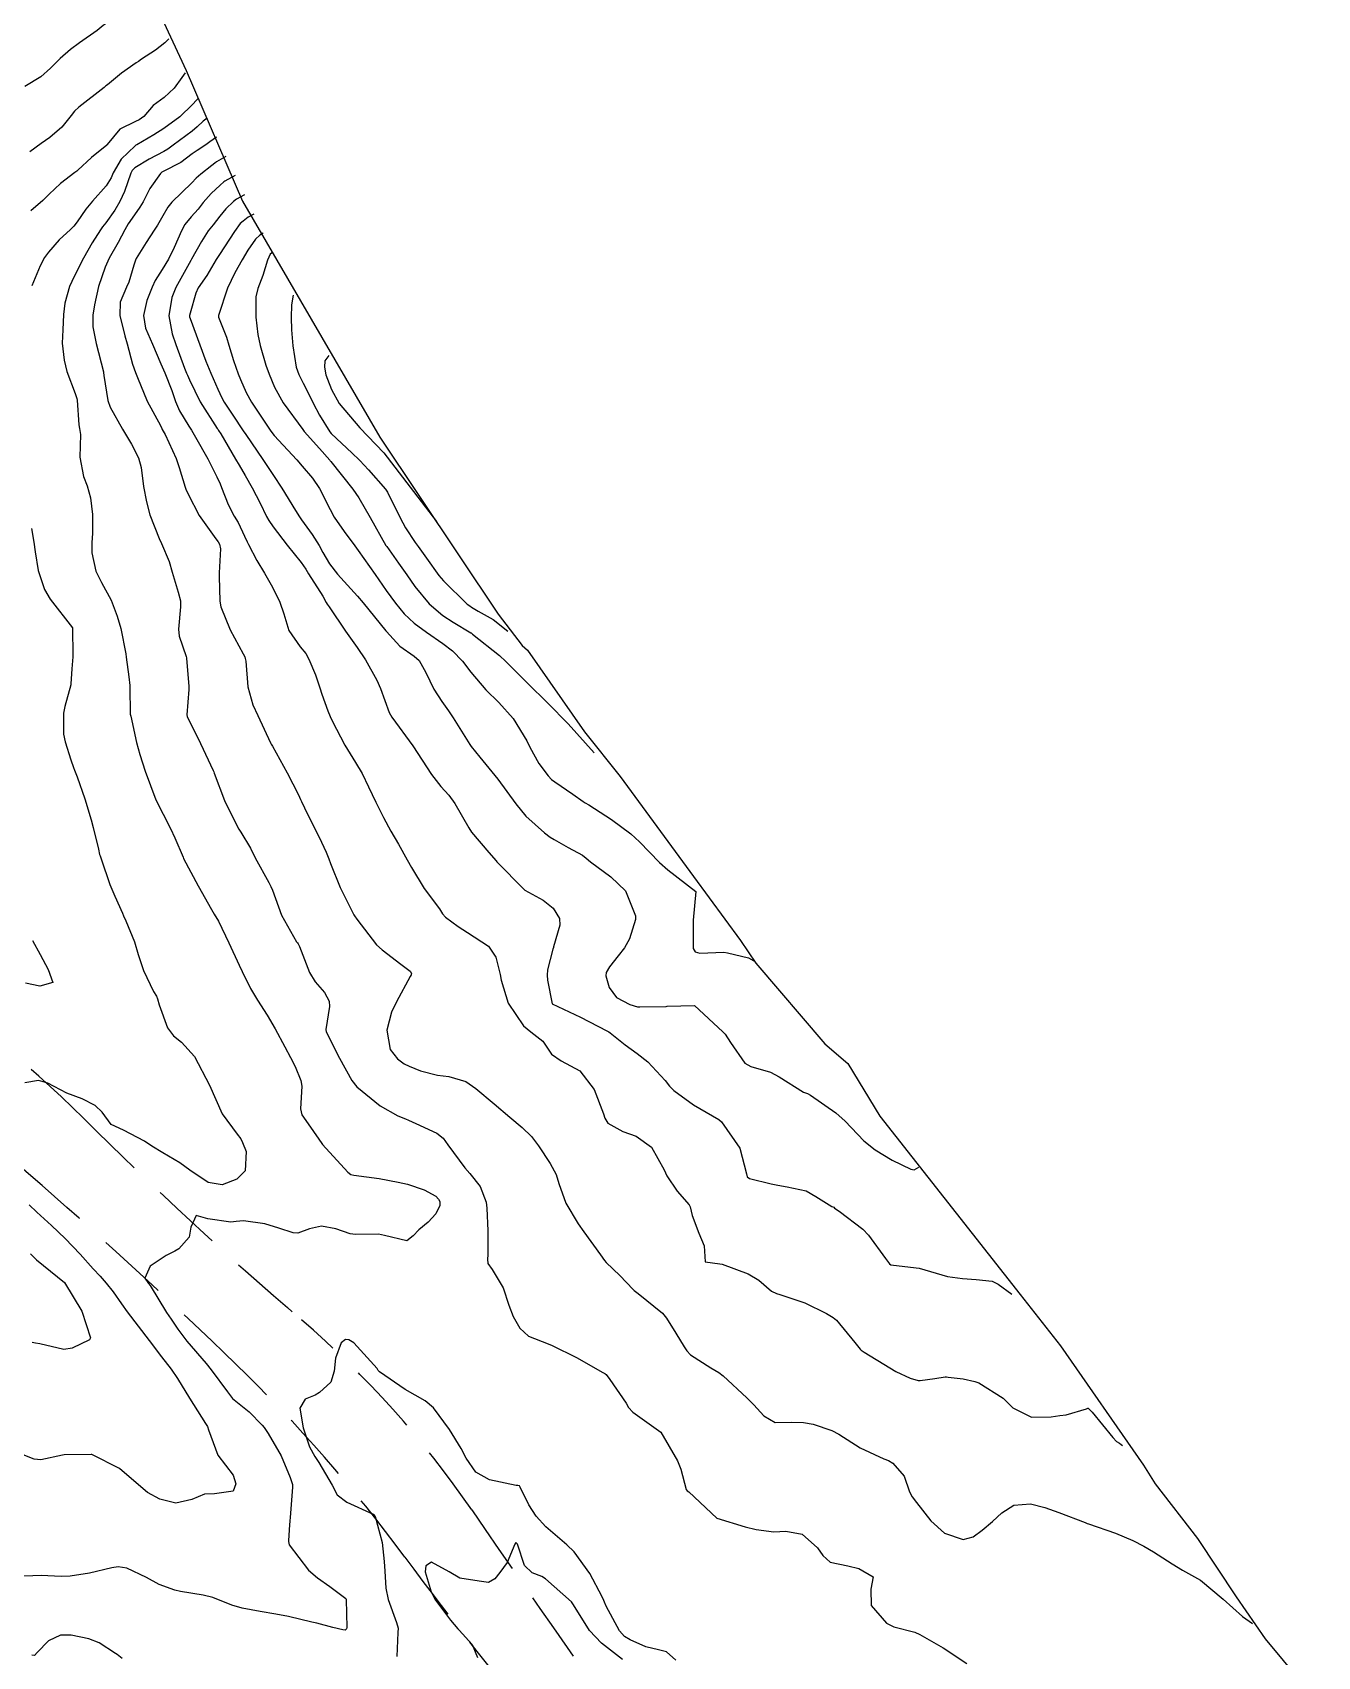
# Model space of a CAD drawing. Header units: metres. Extents: x 298520 to 308411, y 7433745 to 7450750.
# Drawn here: x 305147.9 to 305238.1, y 7438464.9 to 7438579 of the extents above; entities that cross this region are included whole.
import ezdxf

# ---------------------------------------------------------------- set-up
doc = ezdxf.new("R2010")
doc.units = ezdxf.units.M
doc.header["$LTSCALE"] = 10
doc.linetypes.add('DASHED', pattern=[0.75, 0.5, -0.25])
for name, color, linetype in [('Area', 45, 'Continuous'), ('Curvas de Nivel 1m', 11, 'Continuous'), ('Curvas de Nivel 5m', 15, 'Continuous'), ('Vias Secundárias', 230, 'DASHED')]:
    doc.layers.add(name, color=color, linetype=linetype)

msp = doc.modelspace()

# ---------------------------------------------------------------- linework, layer by layer
at = {"layer": 'Area'}
msp.add_polyline3d([(305156.61, 7438580.72, 741.02), (305158.64, 7438576.33, 740.07), (305162.61, 7438567.16, 733.71), (305172.25, 7438550.58, 737.7), (305180.55, 7438538.14, 734.87), (305182.24, 7438535.93, 737.43), (305182.62, 7438535.6, 737.73), (305186.61, 7438529.87, 730.97), (305189.12, 7438526.72, 731.36), (305194.28, 7438519.71, 740.92), (305197.58, 7438515.2, 742.45), (305198.65, 7438513.62, 740.64), (305203.5, 7438507.94, 740.98), (305205.11, 7438506.57, 740.37), (305207.35, 7438502.86, 741.93), (305217.21, 7438490.33, 742.21), (305220.04, 7438486.74, 741.98), (305225.88, 7438478.35, 740.96), (305226.69, 7438477.03, 740.79), (305229.67, 7438473.2, 746.41), (305232.38, 7438469.09, 742.29), (305234.43, 7438466.15, 742.42), (305238.09, 7438461.71, 742.34)], dxfattribs=at)
at = {"layer": 'Curvas de Nivel 1m', "flags": 128}
for points, elevation in [([(305155.93, 7438581.63), (305155.38, 7438580.93), (305155.19, 7438580.77), (305154.1, 7438580.21), (305153.17, 7438579.72), (305152.83, 7438579.49), (305152.39, 7438579.15), (305151.15, 7438578.27), (305150.52, 7438577.81), (305149.79, 7438577.18), (305149.47, 7438576.86), (305149.13, 7438576.49), (305148.44, 7438575.88), (305147.31, 7438575.22)], 741), ([(305158.58, 7438576.17), (305158.35, 7438575.85), (305157.81, 7438575.09), (305157.11, 7438574.44), (305156.34, 7438573.87), (305155.67, 7438573.11), (305155.35, 7438572.86), (305155.09, 7438572.75), (305153.99, 7438572.22), (305153.11, 7438571.14), (305153.09, 7438571.12), (305153.07, 7438571.09), (305151.99, 7438570.22), (305151.05, 7438569.33), (305150.96, 7438569.26), (305150.84, 7438569.17), (305149.82, 7438568.39), (305149.03, 7438567.64), (305148.58, 7438567.2), (305147.75, 7438566.47)], 739), ([(305159.46, 7438574.34), (305159.37, 7438574.26), (305159.1, 7438573.95), (305158.2, 7438573.08), (305157.08, 7438572.25), (305156.38, 7438571.81), (305155.18, 7438571.12), (305155.11, 7438571.08), (305155.07, 7438571.05), (305154.08, 7438570.11), (305153.51, 7438569.14), (305153.37, 7438568.8), (305153.03, 7438568.23), (305152.07, 7438567.15), (305151.59, 7438566.59), (305151, 7438565.71), (305150.77, 7438565.4), (305150.52, 7438565.17), (305149.74, 7438564.43), (305148.98, 7438563.56), (305148.71, 7438563.19), (305148.39, 7438562.62), (305147.81, 7438561.21)], 738), ([(305160.12, 7438572.99), (305159.85, 7438572.78), (305159.43, 7438572.37), (305159.08, 7438572.08), (305157.74, 7438571.09), (305157.36, 7438570.81), (305157.07, 7438570.64), (305156.05, 7438570.11), (305155.05, 7438569.5), (305154.85, 7438569.32), (305154.75, 7438569.12), (305154.32, 7438567.83), (305154, 7438567.13), (305153.63, 7438566.52), (305153, 7438565.64), (305152.78, 7438565.36), (305152.63, 7438565.15), (305152.05, 7438564.22), (305151.43, 7438563.16), (305150.96, 7438562.24), (305150.61, 7438561.52), (305150.46, 7438561.17), (305150.12, 7438559.99), (305150.04, 7438559.18), (305149.98, 7438558.11), (305149.95, 7438557.18), (305150.08, 7438555.99), (305150.26, 7438555.18), (305150.86, 7438553.63), (305150.97, 7438553.29), (305150.99, 7438553.17), (305151.11, 7438551.44), (305151.16, 7438551.17), (305151.22, 7438550.77), (305151.19, 7438549.16), (305151.44, 7438547.81), (305151.69, 7438547.16), (305151.94, 7438546.32), (305152.06, 7438545.15), (305152.06, 7438543.83), (305152.02, 7438543.15), (305152.02, 7438542.45), (305152.31, 7438541.15), (305152.7, 7438540.35), (305153.38, 7438539.13), (305153.81, 7438537.99), (305154.06, 7438537.13), (305154.41, 7438535.35), (305154.44, 7438535.12), (305154.62, 7438533.73), (305154.69, 7438533.12), (305154.7, 7438533.03), (305154.72, 7438531.12), (305154.75, 7438530.96), (305155.16, 7438529.11), (305155.39, 7438528.28), (305155.76, 7438527.11), (305156.52, 7438525.1), (305157.54, 7438523.08), (305157.84, 7438522.43), (305158.43, 7438521.07), (305158.47, 7438520.98), (305159.5, 7438519.06), (305160.43, 7438517.39), (305160.62, 7438517.05), (305160.91, 7438516.56), (305161.65, 7438515.04), (305162.38, 7438513.47), (305162.59, 7438513.03), (305163.17, 7438511.83), (305163.66, 7438511.01), (305164.34, 7438509.97), (305164.89, 7438508.99), (305165.57, 7438507.73), (305165.98, 7438506.98), (305166.3, 7438506.35), (305166.69, 7438505.38), (305166.76, 7438504.97), (305166.68, 7438503.39), (305166.77, 7438502.97), (305167.37, 7438502.09), (305168.17, 7438500.95), (305168.23, 7438500.87), (305169.99, 7438498.93), (305170.2, 7438498.76), (305170.42, 7438498.71), (305172.2, 7438498.49), (305173.53, 7438498.22), (305174.19, 7438498.08), (305175.37, 7438497.69), (305176.19, 7438497.24), (305176.37, 7438497.04), (305176.46, 7438496.86), (305176.45, 7438496.59), (305176.17, 7438496.01), (305175.63, 7438495.41), (305174.99, 7438494.87), (305174.58, 7438494.46), (305174.15, 7438494.11), (305172.58, 7438494.48), (305172.16, 7438494.58), (305170.55, 7438494.54), (305170.16, 7438494.59), (305169.16, 7438494.94), (305168.16, 7438495.14), (305167.31, 7438494.96), (305166.49, 7438494.64), (305166.16, 7438494.66), (305165.15, 7438494.99), (305164.17, 7438495.29), (305162.67, 7438495.52), (305162.17, 7438495.47), (305161.78, 7438495.42), (305160.17, 7438495.66), (305159.35, 7438495.88), (305158.98, 7438495.06), (305158.85, 7438494.37), (305158.14, 7438493.55), (305157.84, 7438493.37), (305157.24, 7438493.08), (305156.13, 7438492.33), (305155.74, 7438491.48), (305156.01, 7438491.1), (305156.11, 7438490.96), (305157.26, 7438489.08), (305157.6, 7438488.6), (305158.07, 7438487.91), (305158.7, 7438487.06), (305160.05, 7438485.49), (305160.4, 7438485.05), (305161.55, 7438483.5), (305161.91, 7438483.03), (305162.01, 7438482.93), (305163.08, 7438482.09), (305163.99, 7438481.15), (305164.12, 7438481), (305164.41, 7438480.57), (305165.32, 7438478.99), (305165.95, 7438477.48), (305166.11, 7438476.98), (305166.12, 7438476.8), (305165.97, 7438474.98), (305165.97, 7438474.94), (305165.91, 7438474.15), (305165.83, 7438473.04), (305165.83, 7438472.98), (305165.89, 7438472.75), (305167.23, 7438470.97), (305167.87, 7438470.43), (305168.73, 7438469.82), (305169.85, 7438468.98), (305169.88, 7438468.93), (305169.89, 7438468.9), (305169.92, 7438466.93), (305169.91, 7438466.85), (305169.82, 7438466.76), (305169.66, 7438466.77), (305168.95, 7438466.94), (305167.83, 7438467.24), (305167.47, 7438467.32), (305165.83, 7438467.71), (305164.95, 7438467.88), (305163.84, 7438468.06), (305162.57, 7438468.29), (305161.85, 7438468.5), (305160.52, 7438469.04), (305159.85, 7438469.22), (305158.25, 7438469.46), (305157.86, 7438469.55), (305156.74, 7438469.97), (305155.87, 7438470.45), (305154.49, 7438471.11), (305153.87, 7438471.2), (305153.42, 7438471.13), (305151.87, 7438470.76), (305150.49, 7438470.54), (305149.87, 7438470.53), (305148.46, 7438470.59), (305147.87, 7438470.57), (305147.21, 7438470.54)], 737), ([(305160.77, 7438571.64), (305160.31, 7438571.33), (305160.04, 7438571.12), (305159.41, 7438570.72), (305159.06, 7438570.47), (305158.27, 7438569.87), (305157.04, 7438569.24), (305156.95, 7438569.19), (305156.84, 7438569.1), (305156.1, 7438568.04), (305155.63, 7438567.11), (305155.4, 7438566.73), (305155.01, 7438566.19), (305154.57, 7438565.55), (305154.33, 7438565.13), (305153.88, 7438564.24), (305153.25, 7438563.14), (305153.15, 7438562.95), (305152.97, 7438562.52), (305152.5, 7438561.15), (305152.21, 7438559.87), (305152.1, 7438559.15), (305152.09, 7438558.33), (305152.33, 7438557.15), (305152.84, 7438555.17), (305152.85, 7438555.14), (305152.85, 7438555.12), (305152.87, 7438554.9), (305153.14, 7438553.14), (305153.3, 7438552.69), (305154.17, 7438551.13), (305154.82, 7438550.08), (305155.31, 7438549.11), (305155.48, 7438548.43), (305155.66, 7438547.11), (305155.86, 7438546.03), (305156.1, 7438545.11), (305156.74, 7438543.46), (305156.92, 7438543.1), (305157.46, 7438541.83), (305157.66, 7438541.09), (305158.09, 7438539.68), (305158.25, 7438539.08), (305158.26, 7438538.66), (305158.11, 7438537.08), (305158.16, 7438536.58), (305158.64, 7438535.16), (305158.67, 7438535.07), (305158.68, 7438535.03), (305158.83, 7438533.07), (305158.83, 7438532.85), (305158.69, 7438531.07), (305158.71, 7438530.95), (305159.65, 7438529.06), (305160.54, 7438527.16), (305160.59, 7438527.05), (305160.62, 7438526.97), (305161.35, 7438525.04), (305162.15, 7438523.38), (305162.35, 7438523.03), (305162.49, 7438522.82), (305163.16, 7438521.7), (305163.5, 7438521.01), (305164.45, 7438519.29), (305164.6, 7438519), (305164.7, 7438518.74), (305165.35, 7438516.99), (305166.4, 7438515.12), (305166.46, 7438515.04), (305166.51, 7438514.98), (305166.6, 7438514.78), (305167.31, 7438512.97), (305167.71, 7438512.3), (305168.36, 7438511.55), (305168.68, 7438510.95), (305168.72, 7438510.57), (305168.45, 7438508.95), (305168.48, 7438508.79), (305169.42, 7438506.94), (305170.29, 7438505.38), (305170.63, 7438504.93), (305172.26, 7438503.58), (305173.5, 7438502.89), (305174.04, 7438502.67), (305174.25, 7438502.58), (305174.78, 7438502.34), (305176.24, 7438501.66), (305176.69, 7438501.31), (305177.02, 7438500.85), (305178.21, 7438499.23), (305178.57, 7438498.83), (305179.29, 7438497.92), (305179.72, 7438496.82), (305179.77, 7438496.41), (305179.82, 7438494.82), (305179.83, 7438493.13), (305179.8, 7438492.82), (305179.83, 7438492.51), (305180.13, 7438492.1), (305180.91, 7438490.8), (305181.31, 7438489.58), (305181.61, 7438488.79), (305182.07, 7438487.98), (305182.69, 7438487.4), (305184.06, 7438486.86), (305184.36, 7438486.76), (305186.05, 7438485.91), (305187.9, 7438484.86), (305188.04, 7438484.78), (305188.08, 7438484.76), (305188.13, 7438484.72), (305188.39, 7438484.37), (305189.54, 7438482.7), (305189.72, 7438482.4), (305190.01, 7438482.07), (305191.99, 7438480.67), (305193.14, 7438478.65), (305193.38, 7438478.07), (305193.77, 7438476.64), (305193.84, 7438476.54), (305193.94, 7438476.46), (305195.92, 7438474.62), (305197.91, 7438474.01), (305198.67, 7438473.83), (305199.91, 7438473.67), (305200.77, 7438473.7), (305201.91, 7438473.49), (305202.98, 7438472.53), (305203.35, 7438471.99), (305203.88, 7438471.54), (305205.11, 7438471.28), (305205.88, 7438471.09), (305206.89, 7438470.49), (305206.73, 7438469.63), (305206.76, 7438468.49), (305207.83, 7438467.25), (305208.35, 7438466.99), (305209.82, 7438466.6), (305210.18, 7438466.45), (305211.81, 7438465.5), (305213.47, 7438464.41)], 736), ([(305162.08, 7438568.95), (305161.37, 7438568.55), (305161.3, 7438568.51), (305161.04, 7438568.28), (305160.4, 7438567.69), (305159.84, 7438567.06), (305159.48, 7438566.6), (305159.01, 7438566.05), (305158.56, 7438565.51), (305158.31, 7438565.08), (305157.8, 7438563.91), (305157.41, 7438563.09), (305156.97, 7438562.35), (305156.47, 7438561.59), (305156.25, 7438561.11), (305155.88, 7438560.17), (305155.64, 7438559.11), (305155.8, 7438558.22), (305156.29, 7438557.11), (305156.88, 7438555.73), (305157.15, 7438555.1), (305157.63, 7438553.86), (305157.91, 7438553.08), (305158.18, 7438552.42), (305158.84, 7438551.34), (305159.02, 7438551.07), (305159.31, 7438550.58), (305160.16, 7438549.06), (305160.79, 7438547.79), (305161.03, 7438547.29), (305161.14, 7438547.04), (305161.59, 7438545.85), (305162.02, 7438545.03), (305162.29, 7438544.57), (305162.74, 7438543.61), (305162.93, 7438543.22), (305163.03, 7438543.03), (305163.61, 7438541.91), (305164.14, 7438541.01), (305164.7, 7438540.04), (305165.23, 7438538.99), (305165.5, 7438538.17), (305165.86, 7438536.99), (305166.65, 7438535.84), (305167.04, 7438535.37), (305167.27, 7438534.97), (305167.72, 7438533.87), (305168.03, 7438532.96), (305168.17, 7438532.52), (305168.6, 7438531.35), (305168.75, 7438530.95), (305168.9, 7438530.64), (305169.79, 7438528.94), (305170.55, 7438527.71), (305171.01, 7438526.93), (305171.46, 7438526), (305171.96, 7438524.92), (305172.51, 7438523.86), (305173.03, 7438522.9), (305173.56, 7438521.97), (305174.17, 7438520.88), (305174.46, 7438520.33), (305175.37, 7438518.87), (305176.43, 7438517.44), (305176.65, 7438517.08), (305176.86, 7438516.85), (305177.76, 7438516.19), (305178.41, 7438515.77), (305179.87, 7438514.82), (305180.39, 7438514.04), (305180.69, 7438512.81), (305180.76, 7438512.41), (305181.27, 7438510.8), (305182.33, 7438509.21), (305182.84, 7438508.78), (305183.69, 7438508.14), (305184.31, 7438507.21), (305184.98, 7438506.75), (305186.3, 7438506.04), (305187.3, 7438504.73), (305187.96, 7438503.02), (305188.05, 7438502.72), (305188.25, 7438502.38), (305189.32, 7438501.78), (305190.24, 7438501.46), (305191.32, 7438500.68), (305192.21, 7438499.09), (305192.41, 7438498.67), (305193.13, 7438497.6), (305193.96, 7438496.64), (305194.04, 7438496.5), (305194.18, 7438495.89), (305194.65, 7438494.64), (305195.03, 7438493.75), (305195.09, 7438492.63), (305196.13, 7438492.5), (305196.28, 7438492.47), (305198.12, 7438491.78), (305198.87, 7438491.34), (305199.76, 7438490.58), (305200.11, 7438490.4), (305200.34, 7438490.34), (305202.1, 7438489.75), (305203.61, 7438489), (305204.09, 7438488.72), (305204.31, 7438488.52), (305205.6, 7438486.97), (305205.98, 7438486.5), (305206.06, 7438486.42), (305206.27, 7438486.29), (305208.05, 7438485.18), (305208.49, 7438484.92), (305209.5, 7438484.46), (305210.04, 7438484.29), (305210.2, 7438484.29), (305211.22, 7438484.44), (305211.94, 7438484.54), (305212.04, 7438484.54), (305212.15, 7438484.53), (305213.2, 7438484.41), (305214.04, 7438484.23), (305214.3, 7438484.13), (305216.02, 7438483.06), (305216.7, 7438482.37), (305218.01, 7438481.71), (305219.4, 7438481.73), (305220.01, 7438481.83), (305220.44, 7438481.89), (305221.88, 7438482.31), (305221.97, 7438482.35), (305222, 7438482.34), (305222.26, 7438482.06), (305223.73, 7438480.29), (305223.99, 7438480.01), (305224.19, 7438479.88), (305224.31, 7438479.8), (305224.41, 7438479.72)], 734), ([(305162.74, 7438567.6), (305162.19, 7438567.29), (305161.97, 7438567.13), (305161.44, 7438566.62), (305161.01, 7438566.11), (305160.55, 7438565.5), (305160.2, 7438565.06), (305159.72, 7438564.33), (305159.02, 7438563.07), (305159, 7438563.04), (305158.97, 7438562.99), (305157.93, 7438561.09), (305157.64, 7438560.39), (305157.42, 7438559.09), (305157.66, 7438557.84), (305157.93, 7438557.08), (305158.54, 7438555.41), (305158.68, 7438555.07), (305158.73, 7438554.93), (305158.87, 7438554.59), (305159.63, 7438553.06), (305160.83, 7438551.17), (305160.89, 7438551.1), (305160.92, 7438551.05), (305161.08, 7438550.8), (305162.12, 7438549.03), (305162.37, 7438548.6), (305162.79, 7438547.87), (305163.28, 7438547.02), (305163.84, 7438545.94), (305164.29, 7438545), (305164.45, 7438544.71), (305164.75, 7438544.28), (305165.74, 7438542.99), (305166.72, 7438541.76), (305167.04, 7438541.3), (305167.24, 7438540.97), (305168.24, 7438539.41), (305168.49, 7438538.95), (305168.56, 7438538.83), (305168.68, 7438538.65), (305169.84, 7438536.94), (305170.65, 7438535.79), (305171.25, 7438534.92), (305172.03, 7438533.51), (305172.29, 7438532.91), (305172.6, 7438532.07), (305172.91, 7438531.22), (305173.09, 7438530.9), (305174.56, 7438528.88), (305175.88, 7438526.87), (305176.53, 7438526.03), (305177.09, 7438525.41), (305177.52, 7438524.84), (305178.5, 7438523.12), (305178.69, 7438522.83), (305179.91, 7438521.38), (305180.41, 7438520.81), (305180.47, 7438520.74), (305182.38, 7438518.79), (305182.44, 7438518.74), (305183.71, 7438518.04), (305184.43, 7438517.47), (305184.86, 7438516.76), (305184.88, 7438516.29), (305184.45, 7438514.76), (305184.44, 7438514.72), (305184.4, 7438514.59), (305184.01, 7438513.14), (305183.99, 7438512.77), (305184.03, 7438512.43), (305184.35, 7438510.76), (305186.34, 7438509.82), (305188.19, 7438508.86), (305188.32, 7438508.78), (305188.43, 7438508.72), (305189.48, 7438507.87), (305190.31, 7438507.26), (305191.07, 7438506.68), (305192.29, 7438505.38), (305192.6, 7438504.98), (305192.9, 7438504.66), (305194.27, 7438503.66), (305196.06, 7438502.62), (305196.25, 7438502.47), (305197.53, 7438500.61), (305198, 7438498.81), (305198.04, 7438498.6), (305198.2, 7438498.48), (305199.74, 7438498.12), (305200.2, 7438498.01), (305200.86, 7438497.9), (305202.19, 7438497.63), (305202.87, 7438497.22), (305204, 7438496.52), (305204.12, 7438496.46), (305204.18, 7438496.41), (305204.5, 7438496.2), (305206.17, 7438494.92), (305206.56, 7438494.5), (305207.75, 7438492.87), (305208.04, 7438492.48), (305208.13, 7438492.43), (305209.9, 7438492.22), (305210.13, 7438492.18), (305210.51, 7438492.06), (305212.12, 7438491.59), (305213.17, 7438491.46), (305214.12, 7438491.4), (305215.24, 7438491.27), (305215.68, 7438491.05), (305216.62, 7438490.36)], 733), ([(305163.39, 7438566.25), (305163.01, 7438566.02), (305162.64, 7438565.76), (305162.45, 7438565.58), (305162.05, 7438565.03), (305160.98, 7438563.4), (305160.84, 7438563.19), (305160.76, 7438563.05), (305160.09, 7438561.93), (305159.5, 7438561.06), (305159.32, 7438560.69), (305158.93, 7438559.28), (305158.88, 7438559.11), (305158.88, 7438559.07), (305158.89, 7438559.03), (305158.92, 7438558.92), (305159.61, 7438557.06), (305160.02, 7438555.92), (305160.37, 7438555.06), (305160.86, 7438553.95), (305161.15, 7438553.34), (305161.32, 7438553.04), (305161.93, 7438552.12), (305162.65, 7438551.02), (305162.83, 7438550.75), (305164.04, 7438549.01), (305164.79, 7438547.88), (305165.37, 7438546.99), (305166.32, 7438545.42), (305166.6, 7438544.98), (305166.75, 7438544.77), (305167.5, 7438543.73), (305167.98, 7438542.96), (305168.25, 7438542.48), (305168.72, 7438541.68), (305169.28, 7438540.94), (305170.69, 7438539.39), (305171.08, 7438538.93), (305172.66, 7438536.96), (305172.69, 7438536.93), (305172.71, 7438536.91), (305173.65, 7438535.89), (305174.65, 7438535.19), (305175.02, 7438534.88), (305175.48, 7438534.03), (305176.03, 7438532.87), (305176.6, 7438532), (305177.08, 7438531.34), (305177.4, 7438530.85), (305178.57, 7438528.98), (305178.67, 7438528.83), (305179.27, 7438528.1), (305180.33, 7438526.81), (305180.54, 7438526.54), (305181.79, 7438524.8), (305182.51, 7438523.95), (305183.81, 7438522.77), (305184.2, 7438522.47), (305184.49, 7438522.3), (305185.48, 7438521.75), (305186.48, 7438521.2), (305186.74, 7438521), (305187.05, 7438520.73), (305188.46, 7438519.67), (305189.5, 7438518.7), (305190.19, 7438516.93), (305190.19, 7438516.69), (305189.79, 7438515.32), (305189.43, 7438514.7), (305188.98, 7438514.12), (305188.38, 7438513.35), (305188.14, 7438512.96), (305188.11, 7438512.72), (305188.36, 7438511.91), (305188.86, 7438511.21), (305189.81, 7438510.7), (305190.35, 7438510.55), (305190.5, 7438510.54), (305192.35, 7438510.58), (305192.43, 7438510.59), (305194.35, 7438510.64), (305196.33, 7438508.8), (305196.49, 7438508.62), (305196.88, 7438508.05), (305197.88, 7438506.6), (305198.3, 7438506.35), (305199.67, 7438505.96), (305200.29, 7438505.64), (305202, 7438504.55), (305202.28, 7438504.45), (305202.49, 7438504.34), (305204.26, 7438503.11), (305204.92, 7438502.51), (305206.24, 7438501.14), (305207.04, 7438500.49), (305208.22, 7438499.77), (305209.54, 7438499.13), (305209.78, 7438499.1), (305210.1, 7438499.28)], 732), ([(305164.05, 7438564.9), (305163.83, 7438564.77), (305163.52, 7438564.48), (305162.98, 7438563.7), (305162.57, 7438563.03), (305162.06, 7438562.13), (305161.56, 7438561.04), (305160.92, 7438559.13), (305160.91, 7438559.07), (305160.91, 7438559.05), (305160.92, 7438559), (305161.47, 7438557.6), (305161.64, 7438557.04), (305161.96, 7438555.96), (305162.3, 7438555.03), (305162.47, 7438554.62), (305162.86, 7438553.71), (305163.23, 7438553.02), (305163.88, 7438552.05), (305164.59, 7438551), (305164.83, 7438550.7), (305166.42, 7438548.98), (305166.8, 7438548.54), (305167.51, 7438547.69), (305168.01, 7438546.96), (305168.76, 7438545.48), (305169.05, 7438544.95), (305169.74, 7438543.94), (305170.5, 7438542.93), (305170.73, 7438542.62), (305171.93, 7438540.92), (305172.7, 7438539.8), (305173.34, 7438538.9), (305173.96, 7438538.17), (305174.67, 7438537.51), (305175.53, 7438536.87), (305176.66, 7438536.08), (305177.35, 7438535.55), (305178.06, 7438534.84), (305178.63, 7438534.07), (305179.69, 7438532.82), (305180.6, 7438531.94), (305181.61, 7438530.8), (305182.57, 7438529.24), (305182.79, 7438528.79), (305183.42, 7438527.64), (305184.07, 7438526.77), (305184.31, 7438526.53), (305184.54, 7438526.35), (305185.8, 7438525.48), (305186.53, 7438524.98), (305186.67, 7438524.88), (305186.92, 7438524.73), (305188.51, 7438523.7), (305189.88, 7438522.7), (305190.49, 7438522.13), (305191.89, 7438520.68), (305192.47, 7438520.18), (305194.44, 7438518.64), (305194.26, 7438516.64), (305194.24, 7438516.47), (305194.25, 7438514.64), (305194.4, 7438514.4), (305194.71, 7438514.32), (305196.4, 7438514.39), (305196.66, 7438514.35), (305197.65, 7438514.1), (305198.14, 7438513.98), (305198.5, 7438513.78)], 731), ([(305166.16, 7438560.55), (305166.05, 7438559.87), (305166.01, 7438558.99), (305166.04, 7438558.11), (305166.13, 7438556.99), (305166.38, 7438555.48), (305166.55, 7438554.98), (305166.87, 7438554.36), (305167.33, 7438553.45), (305167.56, 7438552.97), (305168, 7438552.12), (305168.74, 7438550.95), (305168.83, 7438550.84), (305170.31, 7438549.44), (305170.8, 7438548.98), (305170.85, 7438548.93), (305171.44, 7438548.28), (305172.64, 7438546.91), (305172.78, 7438546.7), (305173.67, 7438544.9), (305174.06, 7438544.2), (305174.74, 7438543.18), (305174.95, 7438542.88), (305175.53, 7438542.06), (305176.39, 7438540.86), (305176.71, 7438540.48), (305178.37, 7438538.83), (305178.56, 7438538.71), (305178.68, 7438538.63), (305179.16, 7438538.35), (305180.2, 7438537.76), (305181.24, 7438536.93)], 729), ([(305168.66, 7438556.3), (305168.39, 7438555.94), (305168.36, 7438555.48), (305168.46, 7438554.96), (305168.57, 7438554.65), (305168.86, 7438553.92), (305169.39, 7438552.94), (305170.84, 7438551.22), (305172.53, 7438549.48), (305176.23, 7438544.65)], 728), ([(305147.79, 7438544.16), (305147.95, 7438543.2), (305148.04, 7438542.51), (305148.26, 7438541.2), (305148.69, 7438539.88), (305149.09, 7438539.19), (305150.66, 7438537.17), (305150.68, 7438535.2), (305150.68, 7438535.17), (305150.68, 7438535.13), (305150.63, 7438534.3), (305150.55, 7438533.23), (305150.54, 7438533.17), (305150.12, 7438531.66), (305150.04, 7438531.18), (305150.04, 7438529.71), (305150.14, 7438529.17), (305150.55, 7438527.9), (305150.74, 7438527.36), (305150.81, 7438527.17), (305151, 7438526.7), (305151.53, 7438525.16), (305151.97, 7438523.69), (305152.11, 7438523.15), (305152.48, 7438521.63), (305152.57, 7438521.25), (305152.6, 7438521.15), (305152.67, 7438520.95), (305153.28, 7438519.14), (305153.63, 7438518.33), (305154.17, 7438517.12), (305154.25, 7438516.95), (305154.42, 7438516.6), (305155.02, 7438515.11), (305155.28, 7438514.22), (305155.64, 7438513.11), (305156.36, 7438511.62), (305156.56, 7438511.3), (305156.64, 7438511.1), (305156.76, 7438510.68), (305157.34, 7438509.08), (305157.75, 7438508.51), (305158.31, 7438508.06), (305159.24, 7438507.06), (305160.28, 7438505.05), (305161.18, 7438503.04), (305162.24, 7438501.59), (305162.48, 7438501.27), (305162.61, 7438501.02), (305162.86, 7438500.38), (305162.8, 7438499.02), (305162.2, 7438498.45), (305161.18, 7438498.05), (305160.19, 7438498.21), (305158.9, 7438499.06), (305158.21, 7438499.58), (305157.01, 7438500.3), (305156.23, 7438500.76), (305155.71, 7438501.11), (305154.24, 7438501.88), (305153.38, 7438502.27), (305152.74, 7438503.14), (305152.26, 7438503.61), (305151.34, 7438504.08), (305150.27, 7438504.48), (305148.94, 7438505.18), (305148.28, 7438505.36), (305147.31, 7438505.2)], 738), ([(305147.85, 7438515.2), (305148.39, 7438514.23), (305148.96, 7438513.18), (305149.28, 7438512.26), (305148.36, 7438512), (305147.37, 7438512.22)], 739), ([(305147.62, 7438496.64), (305148.17, 7438496.11), (305149.19, 7438495.18), (305150.15, 7438494.27), (305151.2, 7438493.16), (305152.12, 7438492.14), (305152.6, 7438491.63), (305153.03, 7438491.14), (305153.51, 7438490.53), (305154.1, 7438489.68), (305154.5, 7438489.12), (305156.06, 7438487.1), (305156.92, 7438485.96), (305157.59, 7438485.08), (305158.03, 7438484.43), (305158.88, 7438483.06), (305160, 7438481.27), (305160.14, 7438481.05), (305160.22, 7438480.82), (305160.88, 7438479.04), (305161.95, 7438477.65), (305162.13, 7438477.03), (305161.94, 7438476.51), (305160.63, 7438476.34), (305159.94, 7438476.31), (305159.05, 7438475.94), (305157.93, 7438475.67), (305156.8, 7438475.95), (305155.94, 7438476.42), (305155.14, 7438477.11), (305153.96, 7438478.11), (305152.03, 7438479.09), (305151.97, 7438479.1), (305150.08, 7438479.06), (305149.97, 7438479.04), (305148.44, 7438478.72), (305147.97, 7438478.76), (305146.86, 7438479.21)], 738), ([(305147.72, 7438493.2), (305147.92, 7438492.98), (305148.13, 7438492.78), (305150.11, 7438491.17), (305151.33, 7438489.16), (305151.92, 7438487.3), (305151.86, 7438487.15), (305150.65, 7438486.57), (305150.06, 7438486.48), (305148.38, 7438486.86), (305148.06, 7438486.92), (305147.84, 7438486.97)], 739), ([(305193.04, 7438464.65), (305192.38, 7438465.23), (305191.81, 7438465.37), (305190.92, 7438465.58), (305189.82, 7438466.07), (305189.44, 7438466.31), (305189.08, 7438466.7), (305188.13, 7438468.43), (305188.02, 7438468.72), (305187.98, 7438468.84), (305187.86, 7438469.1), (305187, 7438470.73), (305185.89, 7438472.25), (305185.38, 7438472.75), (305183.91, 7438474.01), (305183.23, 7438474.77), (305182.72, 7438475.56), (305182.11, 7438476.79), (305182.05, 7438476.89), (305181.94, 7438476.92), (305181.82, 7438476.92), (305179.95, 7438477.31), (305178.98, 7438477.85), (305178.31, 7438478.83), (305177.97, 7438479.52), (305177.14, 7438480.85), (305176.01, 7438482.37), (305175.42, 7438482.87), (305174.02, 7438483.66), (305172.23, 7438484.91), (305172.14, 7438485), (305172.05, 7438485.13), (305170.42, 7438486.93), (305170.07, 7438487.15), (305169.83, 7438487.17), (305169.54, 7438486.94), (305169.13, 7438485.86), (305169.03, 7438484.94), (305168.8, 7438484.17), (305168.02, 7438483.44), (305167.71, 7438483.27), (305167, 7438482.97), (305166.63, 7438482.35), (305166.86, 7438480.97), (305167.32, 7438479.63), (305167.68, 7438478.96), (305167.97, 7438478.54), (305168.89, 7438476.95), (305169.25, 7438476.26), (305169.93, 7438475.74), (305171.78, 7438474.91), (305171.92, 7438474.74), (305172.4, 7438472.9), (305172.56, 7438471.58), (305172.59, 7438470.9), (305172.66, 7438469.7), (305172.83, 7438468.9), (305173.42, 7438467.29), (305173.53, 7438466.88), (305173.52, 7438466.58), (305173.43, 7438464.89)], 736), ([(305154.15, 7438464.76), (305153.8, 7438465.04), (305153.69, 7438465.12), (305152.53, 7438465.86), (305151.81, 7438466.14), (305150.58, 7438466.4), (305149.82, 7438466.39), (305148.98, 7438466.01), (305148.19, 7438465.19), (305148, 7438464.98), (305147.8, 7438465)], 736)]:
    msp.add_lwpolyline(points, dxfattribs=dict(at, elevation=elevation))
at = {"layer": 'Curvas de Nivel 5m', "flags": 128}
for points, elevation in [([(305157.42, 7438578.57), (305157.15, 7438578.28), (305156.49, 7438577.77), (305155.51, 7438577.12), (305155.29, 7438576.97), (305155.14, 7438576.87), (305154.11, 7438576.15), (305153.12, 7438575.33), (305153.01, 7438575.25), (305152.88, 7438575.14), (305151.1, 7438573.77), (305150.8, 7438573.47), (305150.58, 7438573.18), (305149.91, 7438572.35), (305149.08, 7438571.62), (305148.47, 7438571.2), (305147.66, 7438570.62)], 740), ([(305161.43, 7438570.3), (305160.77, 7438569.91), (305160.66, 7438569.83), (305160.44, 7438569.67), (305159.67, 7438569.06), (305159.35, 7438568.76), (305159.04, 7438568.44), (305157.65, 7438567.09), (305157.37, 7438566.74), (305157.01, 7438566.12), (305156.63, 7438565.47), (305156.39, 7438565.11), (305155.85, 7438564.25), (305155.14, 7438563.12), (305155.09, 7438563.01), (305154.97, 7438562.66), (305154.61, 7438561.47), (305154.46, 7438561.12), (305154.01, 7438560.05), (305153.98, 7438559.13), (305154.34, 7438557.7), (305154.5, 7438557.12), (305154.88, 7438555.7), (305155.08, 7438555.12), (305155.23, 7438554.76), (305155.92, 7438553.11), (305156.84, 7438551.4), (305156.93, 7438551.19), (305156.97, 7438551.1), (305157.17, 7438550.76), (305157.95, 7438549.08), (305158.16, 7438548.44), (305158.57, 7438547.07), (305158.63, 7438546.92), (305158.78, 7438546.56), (305159.55, 7438545.06), (305160.74, 7438543.44), (305160.9, 7438543.22), (305160.98, 7438543.05), (305161.05, 7438542.73), (305160.96, 7438541.05), (305160.96, 7438540.79), (305161.01, 7438539.05), (305161.08, 7438538.64), (305161.73, 7438537.04), (305162.65, 7438535.35), (305162.76, 7438535.14), (305162.8, 7438535.03), (305162.84, 7438534.83), (305162.98, 7438533.02), (305163.34, 7438531.76), (305163.68, 7438531.01), (305164.56, 7438529.1), (305164.62, 7438529), (305164.7, 7438528.86), (305165.73, 7438526.99), (305166.53, 7438525.44), (305166.67, 7438525.12), (305166.74, 7438524.98), (305166.96, 7438524.53), (305167.74, 7438522.96), (305167.99, 7438522.46), (305168.48, 7438521.42), (305168.67, 7438520.95), (305168.79, 7438520.62), (305169.46, 7438518.94), (305170.42, 7438517.02), (305170.48, 7438516.93), (305170.64, 7438516.71), (305172.02, 7438514.91), (305172.4, 7438514.55), (305173.72, 7438513.55), (305174.38, 7438513.06), (305174.46, 7438512.88), (305174.45, 7438512.8), (305174.37, 7438512.68), (305173.42, 7438510.89), (305173.06, 7438510.18), (305172.75, 7438508.9), (305172.97, 7438507.56), (305173.48, 7438506.89), (305173.96, 7438506.54), (305174.3, 7438506.37), (305175.1, 7438506.06), (305176.29, 7438505.75), (305177.1, 7438505.65), (305178.29, 7438505.3), (305178.98, 7438504.82), (305180.27, 7438503.74), (305181.38, 7438502.8), (305182.25, 7438502.06), (305182.9, 7438501.44), (305183.4, 7438500.77), (305184.21, 7438499.54), (305184.63, 7438498.76), (305184.82, 7438498.13), (305185.3, 7438496.75), (305186.17, 7438495.29), (305186.58, 7438494.74), (305187.74, 7438493.12), (305188.02, 7438492.72), (305188.13, 7438492.59), (305189.09, 7438491.68), (305190.04, 7438490.69), (305190.11, 7438490.62), (305190.39, 7438490.4), (305192.09, 7438489.02), (305192.39, 7438488.67), (305193.03, 7438487.61), (305193.63, 7438486.65), (305193.8, 7438486.38), (305194.06, 7438486.09), (305195.48, 7438485.19), (305196.05, 7438484.85), (305196.35, 7438484.62), (305198.02, 7438483.08), (305198.5, 7438482.59), (305199.22, 7438481.8), (305200, 7438481.35), (305201.19, 7438481.37), (305202, 7438481.33), (305202.68, 7438481.22), (305204, 7438480.79), (305204.48, 7438480.52), (305205.98, 7438479.57), (305207.65, 7438478.8), (305207.97, 7438478.66), (305208.27, 7438478.48), (305209.06, 7438477.57), (305209.45, 7438476.46), (305209.62, 7438476.13), (305209.94, 7438475.71), (305210.93, 7438474.44), (305211.91, 7438473.56), (305213.2, 7438473.12), (305213.91, 7438473.3), (305214.54, 7438473.77), (305215.28, 7438474.39), (305215.93, 7438474.99), (305216.78, 7438475.53), (305217.94, 7438475.63), (305218.95, 7438475.36), (305219.93, 7438475.01), (305221.77, 7438474.31), (305221.92, 7438474.25), (305222.01, 7438474.22), (305223.91, 7438473.56), (305225.12, 7438473.05), (305225.9, 7438472.66), (305226.57, 7438472.25), (305227.88, 7438471.41), (305228.62, 7438470.97), (305229.87, 7438470.27), (305231.48, 7438468.94), (305232.83, 7438467.7), (305233.54, 7438467.22)], 735), ([(305164.7, 7438563.55), (305164.64, 7438563.51), (305164.55, 7438563.43), (305164.36, 7438563.01), (305164.04, 7438561.93), (305163.68, 7438561.01), (305163.53, 7438560.43), (305163.53, 7438559.01), (305163.69, 7438557.79), (305163.85, 7438557.01), (305164.25, 7438555.64), (305164.48, 7438555), (305164.86, 7438554.08), (305165.47, 7438552.99), (305166.83, 7438551.11), (305166.89, 7438551.04), (305166.93, 7438550.98), (305168, 7438549.77), (305168.73, 7438548.95), (305168.76, 7438548.91), (305168.8, 7438548.87), (305170.36, 7438546.93), (305170.77, 7438546.32), (305171.56, 7438544.92), (305172.68, 7438542.96), (305172.71, 7438542.91), (305172.73, 7438542.88), (305173.55, 7438541.73), (305174.14, 7438540.89), (305174.7, 7438540.09), (305175.71, 7438538.87), (305176.67, 7438538.05), (305177.4, 7438537.58), (305178.63, 7438536.83), (305178.65, 7438536.82), (305178.75, 7438536.74), (305180.64, 7438535.23), (305181.1, 7438534.81), (305182.62, 7438533.28), (305184.04, 7438531.89), (305185.47, 7438530.42), (305187.31, 7438528.39)], 730), ([(305189.3, 7438464.7), (305188.44, 7438465.34), (305187.81, 7438465.84), (305186.98, 7438466.73), (305185.85, 7438468.53), (305185.71, 7438468.74), (305183.87, 7438470.35), (305183.62, 7438470.52), (305182.94, 7438470.77), (305182.4, 7438471.3), (305181.91, 7438472.79), (305181.89, 7438472.82), (305181.79, 7438472.9), (305181.72, 7438472.79), (305181.18, 7438471.5), (305180.67, 7438470.8), (305180.32, 7438470.35), (305179.87, 7438470.1), (305179.23, 7438470.19), (305177.87, 7438470.41), (305177.11, 7438470.85), (305175.88, 7438471.52), (305175.48, 7438471.27), (305175.44, 7438470.86), (305175.86, 7438469.45), (305176.16, 7438468.86), (305177.22, 7438467.45), (305177.72, 7438466.84), (305177.82, 7438466.74), (305178.73, 7438465.74), (305179.11, 7438464.82)], 735)]:
    msp.add_lwpolyline(points, dxfattribs=dict(at, elevation=elevation))
at = {"layer": 'Vias Secundárias'}
msp.add_lwpolyline([(305209.04, 7438372.26), (305208.82, 7438393.05, 0.041182), (305207.33, 7438409.18, 0.02929), (305204.54, 7438420.9, 0.034815), (305199.08, 7438435.33, 0.015787), (305195.65, 7438442.22, 0.051647), (305184.52, 7438458.57, -0.016291), (305174.01, 7438471.88, 0.041663), (305162.13, 7438485.45, 0.011976), (305148.53, 7438497.99, 0.031536), (305132.48, 7438510.39, -0.036168), (305123.08, 7438517.78, -0.030323), (305116.51, 7438524.56, -0.085623), (305109.39, 7438536.45, -0.054262), (305105.02, 7438552.85, -0.078184), (305105.09, 7438568.98, -0.081698), (305110.66, 7438585.6, -0.01442), (305120.07, 7438602.21, -0.016344), (305132.08, 7438620.69, -0.009326), (305136.3, 7438626.5, -0.498002)], format="xyb", dxfattribs=at)
at = {"layer": 'Vias Secundárias', "elevation": 750.13}
msp.add_lwpolyline([(305138.93, 7438619.82), (305120.93, 7438591.41, 0.064391), (305113.07, 7438574.54, 0.110657), (305111.32, 7438554.54, 0.063343), (305115.76, 7438537.86, 0.091537), (305124.22, 7438524.63, 0.066559), (305137.99, 7438513.34, -0.057449), (305151.43, 7438502.73, 0.018155), (305166.74, 7438488.56, -0.065365), (305178.7, 7438475.2, 0.00785), (305194.22, 7438453.23, -0.048848), (305206.11, 7438433.08, -0.059483), (305212.56, 7438413.4, -0.052887), (305213.63, 7438401.77, 0.000951), (305213.43, 7438384.45, 0.010391)], format="xyb", dxfattribs=at)

doc.saveas('drawing.dxf')
